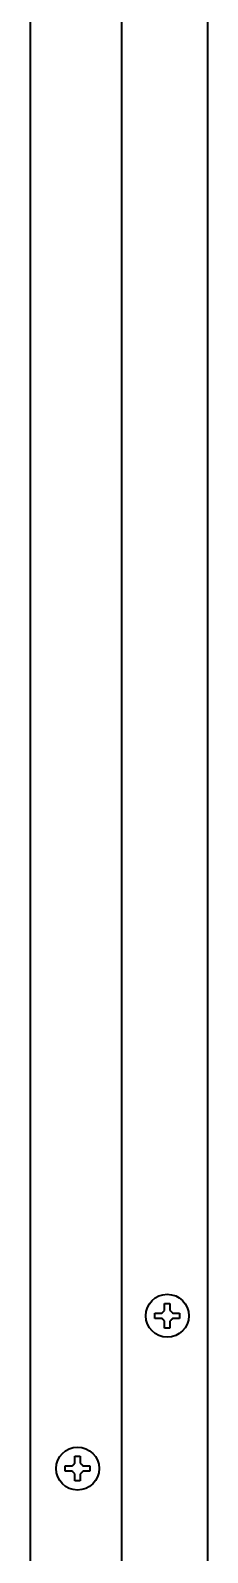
# Model space of a CAD drawing. Extents: x 5819 to 10669, y -850 to 3886.
# Drawn here: x 5820.6 to 5853.6, y 1847.2 to 2130.2 of the extents above; entities that cross this region are included whole.
import ezdxf

# ---------------------------------------------------------------- set-up
doc = ezdxf.new("R2010")
doc.units = 0
doc.header["$LTSCALE"] = 5
doc.layers.add('1', color=7, linetype='CONTINUOUS', true_color=0xffffff)

msp = doc.modelspace()

# ---------------------------------------------------------------- linework, layer by layer
at = {"layer": '1', "color": 7, "linetype": 'Continuous', "lineweight": 35}
for p, q in [((5820.57, 1373.93), (5820.57, 2393.36)), ((5853.57, 2389.44), (5853.57, 1394.13)), ((5837.57, 1396.13), (5837.57, 2384.83)), ((5843.77, 1891.2), (5843.77, 1891.7)), ((5843.77, 1890.7), (5843.77, 1891.2)), ((5848.37, 1891.7), (5848.37, 1891.2)), ((5848.37, 1891.2), (5848.37, 1890.7)), ((5827.07, 1862.78), (5827.07, 1863.28)), ((5827.07, 1862.28), (5827.07, 1862.78)), ((5831.67, 1863.28), (5831.67, 1862.78)), ((5831.67, 1862.78), (5831.67, 1862.28))]:
    msp.add_line(p, q, dxfattribs=at)
for centre in [(5846.07, 1891.2), (5829.37, 1862.78)]:
    msp.add_circle(centre, 4, dxfattribs=at)
for points in [[(5843.77, 1891.7), (5843.98, 1891.7), (5844.19, 1891.7), (5844.51, 1891.7), (5844.62, 1891.7), (5844.84, 1891.7), (5844.96, 1891.7), (5845.07, 1891.7)], [(5846.57, 1893.5), (5846.57, 1893.3), (5846.57, 1893.09), (5846.57, 1892.76), (5846.57, 1892.65), (5846.57, 1892.43), (5846.57, 1892.32), (5846.57, 1892.2)], [(5845.57, 1888.9), (5845.57, 1889.1), (5845.57, 1889.31), (5845.57, 1889.64), (5845.57, 1889.75), (5845.57, 1889.97), (5845.57, 1890.09), (5845.57, 1890.2)], [(5848.37, 1890.7), (5848.17, 1890.7), (5847.96, 1890.7), (5847.64, 1890.7), (5847.53, 1890.7), (5847.3, 1890.7), (5847.19, 1890.7), (5847.07, 1890.7)], [(5827.07, 1863.28), (5827.28, 1863.28), (5827.49, 1863.28), (5827.81, 1863.28), (5827.92, 1863.28), (5828.14, 1863.28), (5828.26, 1863.28), (5828.37, 1863.28)], [(5829.87, 1865.08), (5829.87, 1864.87), (5829.87, 1864.66), (5829.87, 1864.34), (5829.87, 1864.23), (5829.87, 1864), (5829.87, 1863.89), (5829.87, 1863.78)], [(5828.87, 1860.48), (5828.87, 1860.68), (5828.87, 1860.89), (5828.87, 1861.21), (5828.87, 1861.32), (5828.87, 1861.55), (5828.87, 1861.66), (5828.87, 1861.78)], [(5831.67, 1862.28), (5831.47, 1862.28), (5831.26, 1862.28), (5830.94, 1862.28), (5830.83, 1862.28), (5830.6, 1862.28), (5830.49, 1862.28), (5830.37, 1862.28)]]:
    msp.add_open_spline(points, degree=3, knots=[0, 0, 0, 0, 0.5, 0.5, 0.75, 0.75, 1, 1, 1, 1], dxfattribs=at)
for points in [[(5845.07, 1891.7), (5845.1, 1891.72), (5845.14, 1891.77), (5845.22, 1891.84), (5845.29, 1891.92), (5845.36, 1891.99), (5845.43, 1892.06), (5845.5, 1892.13), (5845.55, 1892.18), (5845.57, 1892.2)], [(5845.57, 1892.2), (5845.57, 1892.26), (5845.57, 1892.36), (5845.57, 1892.53), (5845.57, 1892.68), (5845.57, 1892.84), (5845.57, 1892.99), (5845.57, 1893.15), (5845.57, 1893.31), (5845.57, 1893.44), (5845.57, 1893.5)], [(5845.57, 1893.5), (5845.74, 1893.5), (5846.07, 1893.5), (5846.41, 1893.5), (5846.57, 1893.5)], [(5846.57, 1892.2), (5846.6, 1892.18), (5846.65, 1892.12), (5846.72, 1892.05), (5846.8, 1891.98), (5846.87, 1891.91), (5846.93, 1891.84), (5847, 1891.77), (5847.05, 1891.72), (5847.07, 1891.7)], [(5847.07, 1891.7), (5847.13, 1891.7), (5847.24, 1891.7), (5847.4, 1891.7), (5847.56, 1891.7), (5847.71, 1891.7), (5847.86, 1891.7), (5848.02, 1891.7), (5848.19, 1891.7), (5848.31, 1891.7), (5848.37, 1891.7)], [(5845.07, 1890.7), (5845.02, 1890.7), (5844.91, 1890.7), (5844.75, 1890.7), (5844.59, 1890.7), (5844.43, 1890.7), (5844.28, 1890.7), (5844.13, 1890.7), (5843.96, 1890.7), (5843.84, 1890.7), (5843.77, 1890.7)], [(5845.57, 1890.2), (5845.55, 1890.23), (5845.5, 1890.28), (5845.42, 1890.35), (5845.35, 1890.42), (5845.28, 1890.49), (5845.21, 1890.56), (5845.14, 1890.63), (5845.1, 1890.68), (5845.07, 1890.7)], [(5846.57, 1888.9), (5846.41, 1888.9), (5846.07, 1888.9), (5845.74, 1888.9), (5845.57, 1888.9)], [(5847.07, 1890.7), (5847.05, 1890.68), (5847, 1890.63), (5846.93, 1890.56), (5846.86, 1890.49), (5846.79, 1890.42), (5846.72, 1890.34), (5846.64, 1890.27), (5846.6, 1890.22), (5846.57, 1890.2)], [(5846.57, 1890.2), (5846.57, 1890.15), (5846.57, 1890.04), (5846.57, 1889.88), (5846.57, 1889.72), (5846.57, 1889.56), (5846.57, 1889.41), (5846.57, 1889.25), (5846.57, 1889.09), (5846.57, 1888.97), (5846.57, 1888.9)], [(5828.37, 1863.28), (5828.4, 1863.3), (5828.44, 1863.35), (5828.52, 1863.42), (5828.59, 1863.49), (5828.66, 1863.56), (5828.73, 1863.63), (5828.8, 1863.7), (5828.85, 1863.75), (5828.87, 1863.78)], [(5828.87, 1863.78), (5828.87, 1863.83), (5828.87, 1863.94), (5828.87, 1864.1), (5828.87, 1864.26), (5828.87, 1864.41), (5828.87, 1864.57), (5828.87, 1864.72), (5828.87, 1864.89), (5828.87, 1865.01), (5828.87, 1865.08)], [(5828.87, 1865.08), (5829.04, 1865.08), (5829.37, 1865.08), (5829.71, 1865.08), (5829.87, 1865.08)], [(5829.87, 1863.78), (5829.9, 1863.75), (5829.95, 1863.7), (5830.02, 1863.63), (5830.1, 1863.55), (5830.17, 1863.48), (5830.23, 1863.41), (5830.3, 1863.35), (5830.35, 1863.3), (5830.37, 1863.28)], [(5830.37, 1863.28), (5830.43, 1863.28), (5830.54, 1863.28), (5830.7, 1863.28), (5830.86, 1863.28), (5831.01, 1863.28), (5831.16, 1863.28), (5831.32, 1863.28), (5831.49, 1863.28), (5831.61, 1863.28), (5831.67, 1863.28)], [(5828.37, 1862.28), (5828.32, 1862.28), (5828.21, 1862.28), (5828.05, 1862.28), (5827.89, 1862.28), (5827.73, 1862.28), (5827.58, 1862.28), (5827.43, 1862.28), (5827.26, 1862.28), (5827.14, 1862.28), (5827.07, 1862.28)], [(5828.87, 1861.78), (5828.85, 1861.8), (5828.8, 1861.85), (5828.72, 1861.93), (5828.65, 1862), (5828.58, 1862.07), (5828.51, 1862.14), (5828.44, 1862.21), (5828.4, 1862.25), (5828.37, 1862.28)], [(5829.87, 1860.48), (5829.71, 1860.48), (5829.37, 1860.48), (5829.04, 1860.48), (5828.87, 1860.48)], [(5830.37, 1862.28), (5830.35, 1862.25), (5830.3, 1862.2), (5830.23, 1862.13), (5830.16, 1862.06), (5830.09, 1861.99), (5830.02, 1861.92), (5829.94, 1861.85), (5829.9, 1861.8), (5829.87, 1861.78)], [(5829.87, 1861.78), (5829.87, 1861.72), (5829.87, 1861.61), (5829.87, 1861.45), (5829.87, 1861.29), (5829.87, 1861.14), (5829.87, 1860.99), (5829.87, 1860.83), (5829.87, 1860.66), (5829.87, 1860.54), (5829.87, 1860.48)]]:
    msp.add_open_spline(points, degree=3, dxfattribs=at)

doc.saveas('drawing.dxf')
